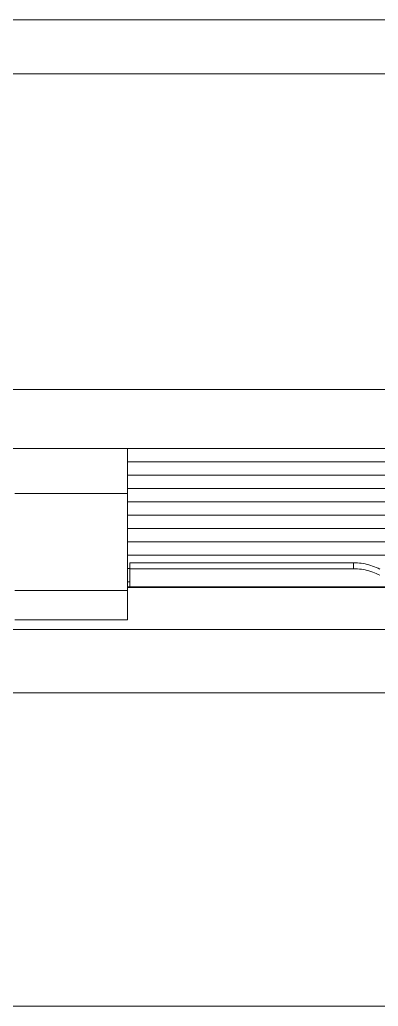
# Model space of a CAD drawing. Header units: millimetres. Extents: x -30 to 4992, y -440 to 3111.
# Drawn here: x 203.5 to 235.2, y 3023.2 to 3110.6 of the extents above; entities that cross this region are included whole.
import ezdxf

# ---------------------------------------------------------------- set-up
doc = ezdxf.new("R2010")
doc.units = ezdxf.units.MM
doc.layers.add('ZANO_R', color=7, linetype='Continuous', lineweight=0)

msp = doc.modelspace()

# ---------------------------------------------------------------- linework, layer by layer
at = {"layer": 'ZANO_R'}
for p, q in [((148.016, 3110.625), (1938.016, 3110.625)), ((1938.016, 3105.836), (148.016, 3105.836)), ((148.016, 3077.861), (1938.016, 3077.861)), ((1938.016, 3072.654), (148.016, 3072.654)), ((213.016, 3068.657), (213.016, 3072.653)), ((213.016, 3071.472), (1038.016, 3071.472)), ((1038.016, 3071.468), (213.016, 3071.468)), ((1038.016, 3070.29), (213.016, 3070.29)), ((213.016, 3069.107), (1038.016, 3069.107)), ((1038.016, 3069.103), (213.016, 3069.103)), ((203.016, 3068.657), (213.016, 3068.657)), ((213.016, 3060.078), (213.016, 3068.657)), ((1038.016, 3067.925), (213.016, 3067.925)), ((213.016, 3066.743), (1038.016, 3066.743)), ((1038.016, 3066.738), (213.016, 3066.738)), ((1038.016, 3065.56), (213.016, 3065.56)), ((213.016, 3064.378), (1038.016, 3064.378)), ((1038.016, 3064.373), (213.016, 3064.373)), ((1038.016, 3063.196), (213.016, 3063.196)), ((213.216, 3062.519), (213.216, 3061.988)), ((213.216, 3062.519), (233.016, 3062.519)), ((233.016, 3062.519), (233.016, 3061.988)), ((233.016, 3062.519), (233.188, 3062.517)), ((233.188, 3062.517), (233.36, 3062.508)), ((233.36, 3062.508), (233.532, 3062.493)), ((233.532, 3062.493), (233.703, 3062.473)), ((233.703, 3062.473), (233.873, 3062.447)), ((233.873, 3062.447), (234.043, 3062.414)), ((234.043, 3062.414), (234.211, 3062.376)), ((234.211, 3062.376), (234.378, 3062.333)), ((234.378, 3062.333), (234.543, 3062.283)), ((234.543, 3062.283), (234.706, 3062.228)), ((234.706, 3062.228), (234.867, 3062.168)), ((234.867, 3062.168), (235.026, 3062.101)), ((213.016, 3062.013), (213.216, 3062.013)), ((213.216, 3062.009), (213.016, 3062.009)), ((213.216, 3061.988), (233.016, 3061.988)), ((213.216, 3060.376), (213.216, 3061.988)), ((233.016, 3061.988), (233.188, 3061.985)), ((233.188, 3061.985), (233.361, 3061.976)), ((233.361, 3061.976), (233.533, 3061.961)), ((233.533, 3061.961), (233.704, 3061.941)), ((233.704, 3061.941), (233.875, 3061.914)), ((233.875, 3061.914), (234.044, 3061.882)), ((234.044, 3061.882), (234.213, 3061.844)), ((234.213, 3061.844), (234.38, 3061.8)), ((234.38, 3061.8), (234.545, 3061.75)), ((234.545, 3061.75), (234.709, 3061.695)), ((234.709, 3061.695), (234.87, 3061.634)), ((234.87, 3061.634), (235.03, 3061.568)), ((235.026, 3062.101), (235.183, 3062.03)), ((235.03, 3061.568), (235.187, 3061.496)), ((235.183, 3062.03), (235.337, 3061.953)), ((235.187, 3061.496), (235.341, 3061.419)), ((213.216, 3060.831), (213.016, 3060.831)), ((213.016, 3060.376), (1038.016, 3060.376)), ((213.016, 3060.078), (203.016, 3060.078)), ((1038.016, 3060.331), (213.016, 3060.331)), ((213.016, 3057.463), (213.016, 3060.078)), ((213.016, 3057.463), (203.016, 3057.463)), ((213.016, 3057.465), (213.016, 3057.463)), ((213.016, 3057.463), (213.016, 3057.463)), ((148.016, 3056.608), (1938.016, 3056.608)), ((1938.016, 3050.987), (148.016, 3050.987)), ((148.016, 3023.236), (1938.016, 3023.236))]:
    msp.add_line(p, q, dxfattribs=at)

doc.saveas('drawing.dxf')
